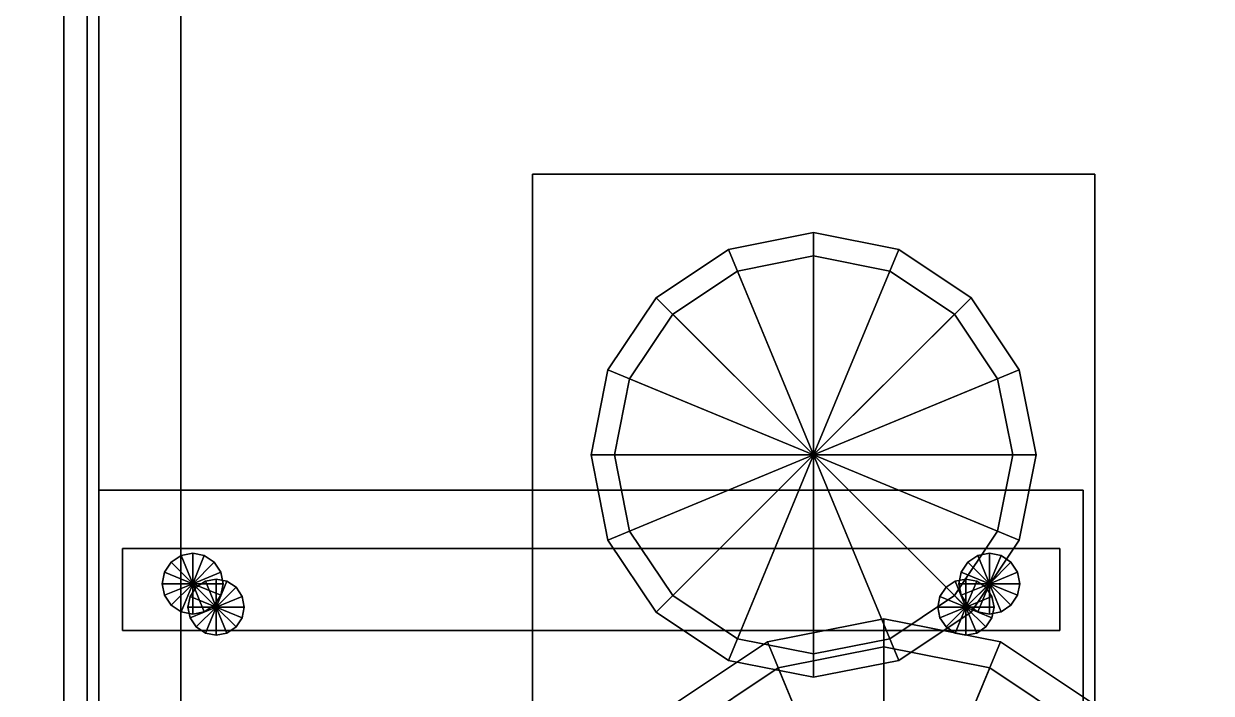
# Model space of a CAD drawing. Header units: millimetres. Extents: x -8000 to 18500, y -500 to 32500.
# Drawn here: x 1933 to 2440, y 5298 to 5584 of the extents above; entities that cross this region are included whole.
import ezdxf

# ---------------------------------------------------------------- set-up
doc = ezdxf.new("R2010")
doc.units = ezdxf.units.MM
for name, color, linetype in [('3D-BARISTA-BAR', 7, 'Continuous'), ('3D-FINISH', 7, 'Continuous'), ('3D-FURNITURE', 7, 'Continuous'), ('3D-LIGHTS', 7, 'Continuous'), ('3D-ROOF', 7, 'Continuous'), ('3D-SLABS', 7, 'Continuous')]:
    doc.layers.add(name, color=color, linetype=linetype)

msp = doc.modelspace()

# ---------------------------------------------------------------- linework, layer by layer
at = {"layer": '3D-BARISTA-BAR', "color": 7}
for points in [[(1960, 3460, 1460), (1960, 7040, 1460), (2640, 7040, 1460), (2640, 3460, 1460)], [(1960, 3460, 1460), (1960, 3460, 1510), (1960, 7040, 1510), (1960, 7040, 1460)], [(1960, 3460, 1510), (2640, 3460, 1510), (2640, 7040, 1510), (1960, 7040, 1510)], [(2000, 3500, 600), (2000, 7000, 600), (2600, 7000, 600), (2600, 3500, 600)], [(2000, 3500, 600), (2000, 3500, 1460), (2000, 7000, 1460), (2000, 7000, 600)], [(2000, 3500, 1460), (2600, 3500, 1460), (2600, 7000, 1460), (2000, 7000, 1460)], [(2150, 5280, 1510), (2150, 5520, 1510), (2390, 5520, 1510), (2390, 5280, 1510)], [(2150, 5520, 1510), (2150, 5520, 1870), (2390, 5520, 1870), (2390, 5520, 1510)], [(2150, 5280, 1510), (2150, 5280, 1870), (2150, 5520, 1870), (2150, 5520, 1510)], [(2150, 5280, 1870), (2390, 5280, 1870), (2390, 5520, 1870), (2150, 5520, 1870)], [(2390, 5280, 1510), (2390, 5520, 1510), (2390, 5520, 1870), (2390, 5280, 1870)], [(2270, 5495, 1870), (2233.65, 5487.77, 1870), (2233.65, 5487.77, 2050), (2270, 5495, 2050)], [(2270, 5400, 2050), (2270, 5495, 2050), (2233.65, 5487.77, 2050), (2270, 5400, 2050)], [(2270, 5400, 1870), (2233.65, 5487.77, 1870), (2270, 5495, 1870), (2270, 5400, 1870)], [(2306.35, 5487.77, 1870), (2270, 5495, 1870), (2270, 5495, 2050), (2306.35, 5487.77, 2050)], [(2270, 5400, 2050), (2306.35, 5487.77, 2050), (2270, 5495, 2050), (2270, 5400, 2050)], [(2270, 5400, 1870), (2270, 5495, 1870), (2306.35, 5487.77, 1870), (2270, 5400, 1870)], [(2233.65, 5487.77, 1870), (2202.82, 5467.18, 1870), (2202.82, 5467.18, 2050), (2233.65, 5487.77, 2050)], [(2270, 5400, 2050), (2233.65, 5487.77, 2050), (2202.82, 5467.18, 2050), (2270, 5400, 2050)], [(2270, 5400, 1870), (2202.82, 5467.18, 1870), (2233.65, 5487.77, 1870), (2270, 5400, 1870)], [(2270, 5485, 1880), (2237.47, 5478.53, 1880), (2237.47, 5478.53, 2000), (2270, 5485, 2000)], [(2270, 5400, 2000), (2270, 5485, 2000), (2237.47, 5478.53, 2000), (2270, 5400, 2000)], [(2270, 5400, 1880), (2237.47, 5478.53, 1880), (2270, 5485, 1880), (2270, 5400, 1880)], [(2270, 5400, 2050), (2337.18, 5467.18, 2050), (2306.35, 5487.77, 2050), (2270, 5400, 2050)], [(2270, 5400, 1870), (2306.35, 5487.77, 1870), (2337.18, 5467.18, 1870), (2270, 5400, 1870)], [(2302.53, 5478.53, 1880), (2270, 5485, 1880), (2270, 5485, 2000), (2302.53, 5478.53, 2000)], [(2270, 5400, 2000), (2302.53, 5478.53, 2000), (2270, 5485, 2000), (2270, 5400, 2000)], [(2270, 5400, 1880), (2270, 5485, 1880), (2302.53, 5478.53, 1880), (2270, 5400, 1880)], [(2337.18, 5467.18, 1870), (2306.35, 5487.77, 1870), (2306.35, 5487.77, 2050), (2337.18, 5467.18, 2050)], [(2237.47, 5478.53, 1880), (2209.9, 5460.1, 1880), (2209.9, 5460.1, 2000), (2237.47, 5478.53, 2000)], [(2270, 5400, 2000), (2237.47, 5478.53, 2000), (2209.9, 5460.1, 2000), (2270, 5400, 2000)], [(2270, 5400, 1880), (2209.9, 5460.1, 1880), (2237.47, 5478.53, 1880), (2270, 5400, 1880)], [(2270, 5400, 2000), (2330.1, 5460.1, 2000), (2302.53, 5478.53, 2000), (2270, 5400, 2000)], [(2270, 5400, 1880), (2302.53, 5478.53, 1880), (2330.1, 5460.1, 1880), (2270, 5400, 1880)], [(2330.1, 5460.1, 1880), (2302.53, 5478.53, 1880), (2302.53, 5478.53, 2000), (2330.1, 5460.1, 2000)], [(2202.82, 5467.18, 1870), (2182.23, 5436.35, 1870), (2182.23, 5436.35, 2050), (2202.82, 5467.18, 2050)], [(2270, 5400, 2050), (2202.82, 5467.18, 2050), (2182.23, 5436.35, 2050), (2270, 5400, 2050)], [(2270, 5400, 1870), (2182.23, 5436.35, 1870), (2202.82, 5467.18, 1870), (2270, 5400, 1870)], [(2270, 5400, 2050), (2357.77, 5436.35, 2050), (2337.18, 5467.18, 2050), (2270, 5400, 2050)], [(2270, 5400, 1870), (2337.18, 5467.18, 1870), (2357.77, 5436.35, 1870), (2270, 5400, 1870)], [(2357.77, 5436.35, 1870), (2337.18, 5467.18, 1870), (2337.18, 5467.18, 2050), (2357.77, 5436.35, 2050)], [(2209.9, 5460.1, 1880), (2191.47, 5432.53, 1880), (2191.47, 5432.53, 2000), (2209.9, 5460.1, 2000)], [(2270, 5400, 2000), (2209.9, 5460.1, 2000), (2191.47, 5432.53, 2000), (2270, 5400, 2000)], [(2270, 5400, 1880), (2191.47, 5432.53, 1880), (2209.9, 5460.1, 1880), (2270, 5400, 1880)], [(2270, 5400, 2000), (2348.53, 5432.53, 2000), (2330.1, 5460.1, 2000), (2270, 5400, 2000)], [(2270, 5400, 1880), (2330.1, 5460.1, 1880), (2348.53, 5432.53, 1880), (2270, 5400, 1880)], [(2348.53, 5432.53, 1880), (2330.1, 5460.1, 1880), (2330.1, 5460.1, 2000), (2348.53, 5432.53, 2000)], [(2182.23, 5436.35, 1870), (2175, 5400, 1870), (2175, 5400, 2050), (2182.23, 5436.35, 2050)], [(2270, 5400, 2050), (2182.23, 5436.35, 2050), (2175, 5400, 2050), (2270, 5400, 2050)], [(2270, 5400, 1870), (2175, 5400, 1870), (2182.23, 5436.35, 1870), (2270, 5400, 1870)], [(2270, 5400, 2050), (2365, 5400, 2050), (2357.77, 5436.35, 2050), (2270, 5400, 2050)], [(2270, 5400, 1870), (2357.77, 5436.35, 1870), (2365, 5400, 1870), (2270, 5400, 1870)], [(2365, 5400, 1870), (2357.77, 5436.35, 1870), (2357.77, 5436.35, 2050), (2365, 5400, 2050)], [(2191.47, 5432.53, 1880), (2185, 5400, 1880), (2185, 5400, 2000), (2191.47, 5432.53, 2000)], [(2270, 5400, 2000), (2191.47, 5432.53, 2000), (2185, 5400, 2000), (2270, 5400, 2000)], [(2270, 5400, 1880), (2185, 5400, 1880), (2191.47, 5432.53, 1880), (2270, 5400, 1880)], [(2270, 5400, 2000), (2355, 5400, 2000), (2348.53, 5432.53, 2000), (2270, 5400, 2000)], [(2270, 5400, 1880), (2348.53, 5432.53, 1880), (2355, 5400, 1880), (2270, 5400, 1880)], [(2355, 5400, 1880), (2348.53, 5432.53, 1880), (2348.53, 5432.53, 2000), (2355, 5400, 2000)], [(2175, 5400, 1870), (2182.23, 5363.65, 1870), (2182.23, 5363.65, 2050), (2175, 5400, 2050)], [(2270, 5400, 2050), (2175, 5400, 2050), (2182.23, 5363.65, 2050), (2270, 5400, 2050)], [(2270, 5400, 1870), (2182.23, 5363.65, 1870), (2175, 5400, 1870), (2270, 5400, 1870)], [(2270, 5400, 2050), (2182.23, 5363.65, 2050), (2202.82, 5332.82, 2050), (2270, 5400, 2050)], [(2270, 5400, 1870), (2202.82, 5332.82, 1870), (2182.23, 5363.65, 1870), (2270, 5400, 1870)], [(2185, 5400, 1880), (2191.47, 5367.47, 1880), (2191.47, 5367.47, 2000), (2185, 5400, 2000)], [(2270, 5400, 2000), (2185, 5400, 2000), (2191.47, 5367.47, 2000), (2270, 5400, 2000)], [(2270, 5400, 1880), (2191.47, 5367.47, 1880), (2185, 5400, 1880), (2270, 5400, 1880)], [(2270, 5400, 2000), (2191.47, 5367.47, 2000), (2209.9, 5339.9, 2000), (2270, 5400, 2000)], [(2270, 5400, 1880), (2209.9, 5339.9, 1880), (2191.47, 5367.47, 1880), (2270, 5400, 1880)], [(2270, 5400, 2050), (2202.82, 5332.82, 2050), (2233.65, 5312.23, 2050), (2270, 5400, 2050)], [(2270, 5400, 1870), (2233.65, 5312.23, 1870), (2202.82, 5332.82, 1870), (2270, 5400, 1870)], [(2270, 5400, 2000), (2209.9, 5339.9, 2000), (2237.47, 5321.47, 2000), (2270, 5400, 2000)], [(2270, 5400, 1880), (2237.47, 5321.47, 1880), (2209.9, 5339.9, 1880), (2270, 5400, 1880)], [(2270, 5400, 2050), (2233.65, 5312.23, 2050), (2270, 5305, 2050), (2270, 5400, 2050)], [(2270, 5400, 1870), (2270, 5305, 1870), (2233.65, 5312.23, 1870), (2270, 5400, 1870)], [(2270, 5400, 2000), (2237.47, 5321.47, 2000), (2270, 5315, 2000), (2270, 5400, 2000)], [(2270, 5400, 1880), (2270, 5315, 1880), (2237.47, 5321.47, 1880), (2270, 5400, 1880)], [(2270, 5400, 2050), (2270, 5305, 2050), (2306.35, 5312.23, 2050), (2270, 5400, 2050)], [(2270, 5400, 1870), (2306.35, 5312.23, 1870), (2270, 5305, 1870), (2270, 5400, 1870)], [(2270, 5400, 2050), (2306.35, 5312.23, 2050), (2337.18, 5332.82, 2050), (2270, 5400, 2050)], [(2270, 5400, 1870), (2337.18, 5332.82, 1870), (2306.35, 5312.23, 1870), (2270, 5400, 1870)], [(2270, 5400, 2050), (2337.18, 5332.82, 2050), (2357.77, 5363.65, 2050), (2270, 5400, 2050)], [(2270, 5400, 1870), (2357.77, 5363.65, 1870), (2337.18, 5332.82, 1870), (2270, 5400, 1870)], [(2270, 5400, 2050), (2357.77, 5363.65, 2050), (2365, 5400, 2050), (2270, 5400, 2050)], [(2270, 5400, 1870), (2365, 5400, 1870), (2357.77, 5363.65, 1870), (2270, 5400, 1870)], [(2270, 5400, 2000), (2270, 5315, 2000), (2302.53, 5321.47, 2000), (2270, 5400, 2000)], [(2270, 5400, 1880), (2302.53, 5321.47, 1880), (2270, 5315, 1880), (2270, 5400, 1880)], [(2270, 5400, 2000), (2302.53, 5321.47, 2000), (2330.1, 5339.9, 2000), (2270, 5400, 2000)], [(2270, 5400, 1880), (2330.1, 5339.9, 1880), (2302.53, 5321.47, 1880), (2270, 5400, 1880)], [(2270, 5400, 2000), (2330.1, 5339.9, 2000), (2348.53, 5367.47, 2000), (2270, 5400, 2000)], [(2270, 5400, 1880), (2348.53, 5367.47, 1880), (2330.1, 5339.9, 1880), (2270, 5400, 1880)], [(2270, 5400, 2000), (2348.53, 5367.47, 2000), (2355, 5400, 2000), (2270, 5400, 2000)], [(2270, 5400, 1880), (2355, 5400, 1880), (2348.53, 5367.47, 1880), (2270, 5400, 1880)], [(2348.53, 5367.47, 1880), (2355, 5400, 1880), (2355, 5400, 2000), (2348.53, 5367.47, 2000)], [(2357.77, 5363.65, 1870), (2365, 5400, 1870), (2365, 5400, 2050), (2357.77, 5363.65, 2050)], [(2191.47, 5367.47, 1880), (2209.9, 5339.9, 1880), (2209.9, 5339.9, 2000), (2191.47, 5367.47, 2000)], [(2330.1, 5339.9, 1880), (2348.53, 5367.47, 1880), (2348.53, 5367.47, 2000), (2330.1, 5339.9, 2000)], [(2182.23, 5363.65, 1870), (2202.82, 5332.82, 1870), (2202.82, 5332.82, 2050), (2182.23, 5363.65, 2050)], [(2337.18, 5332.82, 1870), (2357.77, 5363.65, 1870), (2357.77, 5363.65, 2050), (2337.18, 5332.82, 2050)], [(2209.9, 5339.9, 1880), (2237.47, 5321.47, 1880), (2237.47, 5321.47, 2000), (2209.9, 5339.9, 2000)], [(2302.53, 5321.47, 1880), (2330.1, 5339.9, 1880), (2330.1, 5339.9, 2000), (2302.53, 5321.47, 2000)], [(2202.82, 5332.82, 1870), (2233.65, 5312.23, 1870), (2233.65, 5312.23, 2050), (2202.82, 5332.82, 2050)], [(2306.35, 5312.23, 1870), (2337.18, 5332.82, 1870), (2337.18, 5332.82, 2050), (2306.35, 5312.23, 2050)], [(2237.47, 5321.47, 1880), (2270, 5315, 1880), (2270, 5315, 2000), (2237.47, 5321.47, 2000)], [(2270, 5315, 1880), (2302.53, 5321.47, 1880), (2302.53, 5321.47, 2000), (2270, 5315, 2000)], [(2233.65, 5312.23, 1870), (2270, 5305, 1870), (2270, 5305, 2050), (2233.65, 5312.23, 2050)], [(2270, 5305, 1870), (2306.35, 5312.23, 1870), (2306.35, 5312.23, 2050), (2270, 5305, 2050)]]:
    msp.add_3dface(points, dxfattribs=at)
at = {"layer": '3D-FINISH', "color": 7}
for points in [[(200, 200, 590), (200, 9800, 590), (9800, 9800, 590), (9800, 200, 590)], [(200, 200, 600), (9800, 200, 600), (9800, 9800, 600), (200, 9800, 600)], [(200, 200, 3990), (200, 9800, 3990), (9800, 9800, 3990), (9800, 200, 3990)], [(200, 200, 4000), (9800, 200, 4000), (9800, 9800, 4000), (200, 9800, 4000)]]:
    msp.add_3dface(points, dxfattribs=at)
at = {"layer": '3D-FURNITURE', "color": 7}
for points in [[(1965, 4965, 4410), (1965, 5385, 4410), (2385, 5385, 4410), (2385, 4965, 4410)], [(1965, 5385, 4410), (1965, 5385, 4450), (2385, 5385, 4450), (2385, 5385, 4410)], [(1965, 4965, 4410), (1965, 4965, 4450), (1965, 5385, 4450), (1965, 5385, 4410)], [(1965, 4965, 4450), (2385, 4965, 4450), (2385, 5385, 4450), (1965, 5385, 4450)], [(2385, 4965, 4410), (2385, 5385, 4410), (2385, 5385, 4450), (2385, 4965, 4450)], [(1975, 5325, 4700), (1975, 5360, 4700), (2375, 5360, 4700), (2375, 5325, 4700)], [(1975, 5360, 4700), (1975, 5360, 4790), (2375, 5360, 4790), (2375, 5360, 4700)], [(1975, 5325, 4700), (1975, 5325, 4790), (1975, 5360, 4790), (1975, 5360, 4700)], [(1975, 5325, 4790), (2375, 5325, 4790), (2375, 5360, 4790), (1975, 5360, 4790)], [(2000.03, 5357.01, 4000), (1995.81, 5354.19, 4000), (1995.81, 5354.19, 4430), (2000.03, 5357.01, 4430)], [(2005, 5345, 4430), (2000.03, 5357.01, 4430), (1995.81, 5354.19, 4430), (2005, 5345, 4430)], [(2005, 5345, 4000), (1995.81, 5354.19, 4000), (2000.03, 5357.01, 4000), (2005, 5345, 4000)], [(2005, 5358, 4000), (2000.03, 5357.01, 4000), (2000.03, 5357.01, 4430), (2005, 5358, 4430)], [(2005, 5345, 4430), (2005, 5358, 4430), (2000.03, 5357.01, 4430), (2005, 5345, 4430)], [(2005, 5345, 4000), (2000.03, 5357.01, 4000), (2005, 5358, 4000), (2005, 5345, 4000)], [(2009.97, 5357.01, 4000), (2005, 5358, 4000), (2005, 5358, 4430), (2009.97, 5357.01, 4430)], [(2005, 5345, 4430), (2009.97, 5357.01, 4430), (2005, 5358, 4430), (2005, 5345, 4430)], [(2005, 5345, 4000), (2005, 5358, 4000), (2009.97, 5357.01, 4000), (2005, 5345, 4000)], [(2005, 5345, 4430), (2014.19, 5354.19, 4430), (2009.97, 5357.01, 4430), (2005, 5345, 4430)], [(2005, 5345, 4000), (2009.97, 5357.01, 4000), (2014.19, 5354.19, 4000), (2005, 5345, 4000)], [(2014.19, 5354.19, 4000), (2009.97, 5357.01, 4000), (2009.97, 5357.01, 4430), (2014.19, 5354.19, 4430)], [(2340.03, 5357.01, 4000), (2335.81, 5354.19, 4000), (2335.81, 5354.19, 4430), (2340.03, 5357.01, 4430)], [(2345, 5345, 4430), (2340.03, 5357.01, 4430), (2335.81, 5354.19, 4430), (2345, 5345, 4430)], [(2345, 5345, 4000), (2335.81, 5354.19, 4000), (2340.03, 5357.01, 4000), (2345, 5345, 4000)], [(2345, 5358, 4000), (2340.03, 5357.01, 4000), (2340.03, 5357.01, 4430), (2345, 5358, 4430)], [(2345, 5345, 4430), (2345, 5358, 4430), (2340.03, 5357.01, 4430), (2345, 5345, 4430)], [(2345, 5345, 4000), (2340.03, 5357.01, 4000), (2345, 5358, 4000), (2345, 5345, 4000)], [(2349.97, 5357.01, 4000), (2345, 5358, 4000), (2345, 5358, 4430), (2349.97, 5357.01, 4430)], [(2345, 5345, 4430), (2349.97, 5357.01, 4430), (2345, 5358, 4430), (2345, 5345, 4430)], [(2345, 5345, 4000), (2345, 5358, 4000), (2349.97, 5357.01, 4000), (2345, 5345, 4000)], [(2345, 5345, 4430), (2354.19, 5354.19, 4430), (2349.97, 5357.01, 4430), (2345, 5345, 4430)], [(2345, 5345, 4000), (2349.97, 5357.01, 4000), (2354.19, 5354.19, 4000), (2345, 5345, 4000)], [(2354.19, 5354.19, 4000), (2349.97, 5357.01, 4000), (2349.97, 5357.01, 4430), (2354.19, 5354.19, 4430)], [(2375, 5325, 4700), (2375, 5360, 4700), (2375, 5360, 4790), (2375, 5325, 4790)], [(1995.81, 5354.19, 4000), (1992.99, 5349.97, 4000), (1992.99, 5349.97, 4430), (1995.81, 5354.19, 4430)], [(2005, 5345, 4430), (1995.81, 5354.19, 4430), (1992.99, 5349.97, 4430), (2005, 5345, 4430)], [(2005, 5345, 4000), (1992.99, 5349.97, 4000), (1995.81, 5354.19, 4000), (2005, 5345, 4000)], [(2005, 5345, 4430), (2017.01, 5349.97, 4430), (2014.19, 5354.19, 4430), (2005, 5345, 4430)], [(2005, 5345, 4000), (2014.19, 5354.19, 4000), (2017.01, 5349.97, 4000), (2005, 5345, 4000)], [(2017.01, 5349.97, 4000), (2014.19, 5354.19, 4000), (2014.19, 5354.19, 4430), (2017.01, 5349.97, 4430)], [(2335.81, 5354.19, 4000), (2332.99, 5349.97, 4000), (2332.99, 5349.97, 4430), (2335.81, 5354.19, 4430)], [(2345, 5345, 4430), (2335.81, 5354.19, 4430), (2332.99, 5349.97, 4430), (2345, 5345, 4430)], [(2345, 5345, 4000), (2332.99, 5349.97, 4000), (2335.81, 5354.19, 4000), (2345, 5345, 4000)], [(2345, 5345, 4430), (2357.01, 5349.97, 4430), (2354.19, 5354.19, 4430), (2345, 5345, 4430)], [(2345, 5345, 4000), (2354.19, 5354.19, 4000), (2357.01, 5349.97, 4000), (2345, 5345, 4000)], [(2357.01, 5349.97, 4000), (2354.19, 5354.19, 4000), (2354.19, 5354.19, 4430), (2357.01, 5349.97, 4430)], [(1992.99, 5349.97, 4000), (1992, 5345, 4000), (1992, 5345, 4430), (1992.99, 5349.97, 4430)], [(2005, 5345, 4430), (1992.99, 5349.97, 4430), (1992, 5345, 4430), (2005, 5345, 4430)], [(2005, 5345, 4000), (1992, 5345, 4000), (1992.99, 5349.97, 4000), (2005, 5345, 4000)], [(2005, 5345, 4430), (2018, 5345, 4430), (2017.01, 5349.97, 4430), (2005, 5345, 4430)], [(2005, 5345, 4000), (2017.01, 5349.97, 4000), (2018, 5345, 4000), (2005, 5345, 4000)], [(2015, 5347, 4430), (2010.41, 5346.09, 4430), (2010.41, 5346.09, 4780), (2015, 5347, 4780)], [(2015, 5335, 4780), (2015, 5347, 4780), (2010.41, 5346.09, 4780), (2015, 5335, 4780)], [(2015, 5335, 4430), (2010.41, 5346.09, 4430), (2015, 5347, 4430), (2015, 5335, 4430)], [(2019.59, 5346.09, 4430), (2015, 5347, 4430), (2015, 5347, 4780), (2019.59, 5346.09, 4780)], [(2015, 5335, 4780), (2019.59, 5346.09, 4780), (2015, 5347, 4780), (2015, 5335, 4780)], [(2015, 5335, 4430), (2015, 5347, 4430), (2019.59, 5346.09, 4430), (2015, 5335, 4430)], [(2018, 5345, 4000), (2017.01, 5349.97, 4000), (2017.01, 5349.97, 4430), (2018, 5345, 4430)], [(2335, 5347, 4430), (2330.41, 5346.09, 4430), (2330.41, 5346.09, 4780), (2335, 5347, 4780)], [(2335, 5335, 4780), (2335, 5347, 4780), (2330.41, 5346.09, 4780), (2335, 5335, 4780)], [(2335, 5335, 4430), (2330.41, 5346.09, 4430), (2335, 5347, 4430), (2335, 5335, 4430)], [(2332.99, 5349.97, 4000), (2332, 5345, 4000), (2332, 5345, 4430), (2332.99, 5349.97, 4430)], [(2345, 5345, 4430), (2332.99, 5349.97, 4430), (2332, 5345, 4430), (2345, 5345, 4430)], [(2345, 5345, 4000), (2332, 5345, 4000), (2332.99, 5349.97, 4000), (2345, 5345, 4000)], [(2339.59, 5346.09, 4430), (2335, 5347, 4430), (2335, 5347, 4780), (2339.59, 5346.09, 4780)], [(2335, 5335, 4780), (2339.59, 5346.09, 4780), (2335, 5347, 4780), (2335, 5335, 4780)], [(2335, 5335, 4430), (2335, 5347, 4430), (2339.59, 5346.09, 4430), (2335, 5335, 4430)], [(2345, 5345, 4430), (2358, 5345, 4430), (2357.01, 5349.97, 4430), (2345, 5345, 4430)], [(2345, 5345, 4000), (2357.01, 5349.97, 4000), (2358, 5345, 4000), (2345, 5345, 4000)], [(2358, 5345, 4000), (2357.01, 5349.97, 4000), (2357.01, 5349.97, 4430), (2358, 5345, 4430)], [(1992, 5345, 4000), (1992.99, 5340.03, 4000), (1992.99, 5340.03, 4430), (1992, 5345, 4430)], [(2005, 5345, 4430), (1992, 5345, 4430), (1992.99, 5340.03, 4430), (2005, 5345, 4430)], [(2005, 5345, 4000), (1992.99, 5340.03, 4000), (1992, 5345, 4000), (2005, 5345, 4000)], [(2005, 5345, 4430), (1992.99, 5340.03, 4430), (1995.81, 5335.81, 4430), (2005, 5345, 4430)], [(2005, 5345, 4000), (1995.81, 5335.81, 4000), (1992.99, 5340.03, 4000), (2005, 5345, 4000)], [(2005, 5345, 4430), (1995.81, 5335.81, 4430), (2000.03, 5332.99, 4430), (2005, 5345, 4430)], [(2005, 5345, 4000), (2000.03, 5332.99, 4000), (1995.81, 5335.81, 4000), (2005, 5345, 4000)], [(2005, 5345, 4430), (2000.03, 5332.99, 4430), (2005, 5332, 4430), (2005, 5345, 4430)], [(2005, 5345, 4000), (2005, 5332, 4000), (2000.03, 5332.99, 4000), (2005, 5345, 4000)], [(2006.51, 5343.49, 4430), (2003.91, 5339.59, 4430), (2003.91, 5339.59, 4780), (2006.51, 5343.49, 4780)], [(2015, 5335, 4780), (2006.51, 5343.49, 4780), (2003.91, 5339.59, 4780), (2015, 5335, 4780)], [(2015, 5335, 4430), (2003.91, 5339.59, 4430), (2006.51, 5343.49, 4430), (2015, 5335, 4430)], [(2005, 5345, 4430), (2005, 5332, 4430), (2009.97, 5332.99, 4430), (2005, 5345, 4430)], [(2005, 5345, 4000), (2009.97, 5332.99, 4000), (2005, 5332, 4000), (2005, 5345, 4000)], [(2005, 5345, 4430), (2009.97, 5332.99, 4430), (2014.19, 5335.81, 4430), (2005, 5345, 4430)], [(2005, 5345, 4000), (2014.19, 5335.81, 4000), (2009.97, 5332.99, 4000), (2005, 5345, 4000)], [(2005, 5345, 4430), (2014.19, 5335.81, 4430), (2017.01, 5340.03, 4430), (2005, 5345, 4430)], [(2005, 5345, 4000), (2017.01, 5340.03, 4000), (2014.19, 5335.81, 4000), (2005, 5345, 4000)], [(2005, 5345, 4430), (2017.01, 5340.03, 4430), (2018, 5345, 4430), (2005, 5345, 4430)], [(2005, 5345, 4000), (2018, 5345, 4000), (2017.01, 5340.03, 4000), (2005, 5345, 4000)], [(2010.41, 5346.09, 4430), (2006.51, 5343.49, 4430), (2006.51, 5343.49, 4780), (2010.41, 5346.09, 4780)], [(2015, 5335, 4780), (2010.41, 5346.09, 4780), (2006.51, 5343.49, 4780), (2015, 5335, 4780)], [(2015, 5335, 4430), (2006.51, 5343.49, 4430), (2010.41, 5346.09, 4430), (2015, 5335, 4430)], [(2015, 5335, 4780), (2023.49, 5343.49, 4780), (2019.59, 5346.09, 4780), (2015, 5335, 4780)], [(2015, 5335, 4430), (2019.59, 5346.09, 4430), (2023.49, 5343.49, 4430), (2015, 5335, 4430)], [(2015, 5335, 4780), (2026.09, 5339.59, 4780), (2023.49, 5343.49, 4780), (2015, 5335, 4780)], [(2015, 5335, 4430), (2023.49, 5343.49, 4430), (2026.09, 5339.59, 4430), (2015, 5335, 4430)], [(2017.01, 5340.03, 4000), (2018, 5345, 4000), (2018, 5345, 4430), (2017.01, 5340.03, 4430)], [(2023.49, 5343.49, 4430), (2019.59, 5346.09, 4430), (2019.59, 5346.09, 4780), (2023.49, 5343.49, 4780)], [(2026.09, 5339.59, 4430), (2023.49, 5343.49, 4430), (2023.49, 5343.49, 4780), (2026.09, 5339.59, 4780)], [(2326.51, 5343.49, 4430), (2323.91, 5339.59, 4430), (2323.91, 5339.59, 4780), (2326.51, 5343.49, 4780)], [(2335, 5335, 4780), (2326.51, 5343.49, 4780), (2323.91, 5339.59, 4780), (2335, 5335, 4780)], [(2335, 5335, 4430), (2323.91, 5339.59, 4430), (2326.51, 5343.49, 4430), (2335, 5335, 4430)], [(2330.41, 5346.09, 4430), (2326.51, 5343.49, 4430), (2326.51, 5343.49, 4780), (2330.41, 5346.09, 4780)], [(2335, 5335, 4780), (2330.41, 5346.09, 4780), (2326.51, 5343.49, 4780), (2335, 5335, 4780)], [(2335, 5335, 4430), (2326.51, 5343.49, 4430), (2330.41, 5346.09, 4430), (2335, 5335, 4430)], [(2332, 5345, 4000), (2332.99, 5340.03, 4000), (2332.99, 5340.03, 4430), (2332, 5345, 4430)], [(2345, 5345, 4430), (2332, 5345, 4430), (2332.99, 5340.03, 4430), (2345, 5345, 4430)], [(2345, 5345, 4000), (2332.99, 5340.03, 4000), (2332, 5345, 4000), (2345, 5345, 4000)], [(2345, 5345, 4430), (2332.99, 5340.03, 4430), (2335.81, 5335.81, 4430), (2345, 5345, 4430)], [(2345, 5345, 4000), (2335.81, 5335.81, 4000), (2332.99, 5340.03, 4000), (2345, 5345, 4000)], [(2335, 5335, 4780), (2343.49, 5343.49, 4780), (2339.59, 5346.09, 4780), (2335, 5335, 4780)], [(2335, 5335, 4430), (2339.59, 5346.09, 4430), (2343.49, 5343.49, 4430), (2335, 5335, 4430)], [(2335, 5335, 4780), (2346.09, 5339.59, 4780), (2343.49, 5343.49, 4780), (2335, 5335, 4780)], [(2335, 5335, 4430), (2343.49, 5343.49, 4430), (2346.09, 5339.59, 4430), (2335, 5335, 4430)], [(2345, 5345, 4430), (2335.81, 5335.81, 4430), (2340.03, 5332.99, 4430), (2345, 5345, 4430)], [(2345, 5345, 4000), (2340.03, 5332.99, 4000), (2335.81, 5335.81, 4000), (2345, 5345, 4000)], [(2343.49, 5343.49, 4430), (2339.59, 5346.09, 4430), (2339.59, 5346.09, 4780), (2343.49, 5343.49, 4780)], [(2345, 5345, 4430), (2340.03, 5332.99, 4430), (2345, 5332, 4430), (2345, 5345, 4430)], [(2345, 5345, 4000), (2345, 5332, 4000), (2340.03, 5332.99, 4000), (2345, 5345, 4000)], [(2346.09, 5339.59, 4430), (2343.49, 5343.49, 4430), (2343.49, 5343.49, 4780), (2346.09, 5339.59, 4780)], [(2345, 5345, 4430), (2345, 5332, 4430), (2349.97, 5332.99, 4430), (2345, 5345, 4430)], [(2345, 5345, 4000), (2349.97, 5332.99, 4000), (2345, 5332, 4000), (2345, 5345, 4000)], [(2345, 5345, 4430), (2349.97, 5332.99, 4430), (2354.19, 5335.81, 4430), (2345, 5345, 4430)], [(2345, 5345, 4000), (2354.19, 5335.81, 4000), (2349.97, 5332.99, 4000), (2345, 5345, 4000)], [(2345, 5345, 4430), (2354.19, 5335.81, 4430), (2357.01, 5340.03, 4430), (2345, 5345, 4430)], [(2345, 5345, 4000), (2357.01, 5340.03, 4000), (2354.19, 5335.81, 4000), (2345, 5345, 4000)], [(2345, 5345, 4430), (2357.01, 5340.03, 4430), (2358, 5345, 4430), (2345, 5345, 4430)], [(2345, 5345, 4000), (2358, 5345, 4000), (2357.01, 5340.03, 4000), (2345, 5345, 4000)], [(2357.01, 5340.03, 4000), (2358, 5345, 4000), (2358, 5345, 4430), (2357.01, 5340.03, 4430)], [(1992.99, 5340.03, 4000), (1995.81, 5335.81, 4000), (1995.81, 5335.81, 4430), (1992.99, 5340.03, 4430)], [(2003.91, 5339.59, 4430), (2003, 5335, 4430), (2003, 5335, 4780), (2003.91, 5339.59, 4780)], [(2015, 5335, 4780), (2003.91, 5339.59, 4780), (2003, 5335, 4780), (2015, 5335, 4780)], [(2015, 5335, 4430), (2003, 5335, 4430), (2003.91, 5339.59, 4430), (2015, 5335, 4430)], [(2014.19, 5335.81, 4000), (2017.01, 5340.03, 4000), (2017.01, 5340.03, 4430), (2014.19, 5335.81, 4430)], [(2015, 5335, 4780), (2027, 5335, 4780), (2026.09, 5339.59, 4780), (2015, 5335, 4780)], [(2015, 5335, 4430), (2026.09, 5339.59, 4430), (2027, 5335, 4430), (2015, 5335, 4430)], [(2027, 5335, 4430), (2026.09, 5339.59, 4430), (2026.09, 5339.59, 4780), (2027, 5335, 4780)], [(2323.91, 5339.59, 4430), (2323, 5335, 4430), (2323, 5335, 4780), (2323.91, 5339.59, 4780)], [(2335, 5335, 4780), (2323.91, 5339.59, 4780), (2323, 5335, 4780), (2335, 5335, 4780)], [(2335, 5335, 4430), (2323, 5335, 4430), (2323.91, 5339.59, 4430), (2335, 5335, 4430)], [(2332.99, 5340.03, 4000), (2335.81, 5335.81, 4000), (2335.81, 5335.81, 4430), (2332.99, 5340.03, 4430)], [(2335, 5335, 4780), (2347, 5335, 4780), (2346.09, 5339.59, 4780), (2335, 5335, 4780)], [(2335, 5335, 4430), (2346.09, 5339.59, 4430), (2347, 5335, 4430), (2335, 5335, 4430)], [(2347, 5335, 4430), (2346.09, 5339.59, 4430), (2346.09, 5339.59, 4780), (2347, 5335, 4780)], [(2354.19, 5335.81, 4000), (2357.01, 5340.03, 4000), (2357.01, 5340.03, 4430), (2354.19, 5335.81, 4430)], [(1995.81, 5335.81, 4000), (2000.03, 5332.99, 4000), (2000.03, 5332.99, 4430), (1995.81, 5335.81, 4430)], [(2000.03, 5332.99, 4000), (2005, 5332, 4000), (2005, 5332, 4430), (2000.03, 5332.99, 4430)], [(2003, 5335, 4430), (2003.91, 5330.41, 4430), (2003.91, 5330.41, 4780), (2003, 5335, 4780)], [(2015, 5335, 4780), (2003, 5335, 4780), (2003.91, 5330.41, 4780), (2015, 5335, 4780)], [(2015, 5335, 4430), (2003.91, 5330.41, 4430), (2003, 5335, 4430), (2015, 5335, 4430)], [(2015, 5335, 4780), (2003.91, 5330.41, 4780), (2006.51, 5326.51, 4780), (2015, 5335, 4780)], [(2015, 5335, 4430), (2006.51, 5326.51, 4430), (2003.91, 5330.41, 4430), (2015, 5335, 4430)], [(2005, 5332, 4000), (2009.97, 5332.99, 4000), (2009.97, 5332.99, 4430), (2005, 5332, 4430)], [(2015, 5335, 4780), (2006.51, 5326.51, 4780), (2010.41, 5323.91, 4780), (2015, 5335, 4780)], [(2015, 5335, 4430), (2010.41, 5323.91, 4430), (2006.51, 5326.51, 4430), (2015, 5335, 4430)], [(2009.97, 5332.99, 4000), (2014.19, 5335.81, 4000), (2014.19, 5335.81, 4430), (2009.97, 5332.99, 4430)], [(2015, 5335, 4780), (2010.41, 5323.91, 4780), (2015, 5323, 4780), (2015, 5335, 4780)], [(2015, 5335, 4430), (2015, 5323, 4430), (2010.41, 5323.91, 4430), (2015, 5335, 4430)], [(2015, 5335, 4780), (2015, 5323, 4780), (2019.59, 5323.91, 4780), (2015, 5335, 4780)], [(2015, 5335, 4430), (2019.59, 5323.91, 4430), (2015, 5323, 4430), (2015, 5335, 4430)], [(2015, 5335, 4780), (2019.59, 5323.91, 4780), (2023.49, 5326.51, 4780), (2015, 5335, 4780)], [(2015, 5335, 4430), (2023.49, 5326.51, 4430), (2019.59, 5323.91, 4430), (2015, 5335, 4430)], [(2015, 5335, 4780), (2023.49, 5326.51, 4780), (2026.09, 5330.41, 4780), (2015, 5335, 4780)], [(2015, 5335, 4430), (2026.09, 5330.41, 4430), (2023.49, 5326.51, 4430), (2015, 5335, 4430)], [(2015, 5335, 4780), (2026.09, 5330.41, 4780), (2027, 5335, 4780), (2015, 5335, 4780)], [(2015, 5335, 4430), (2027, 5335, 4430), (2026.09, 5330.41, 4430), (2015, 5335, 4430)], [(2026.09, 5330.41, 4430), (2027, 5335, 4430), (2027, 5335, 4780), (2026.09, 5330.41, 4780)], [(2323, 5335, 4430), (2323.91, 5330.41, 4430), (2323.91, 5330.41, 4780), (2323, 5335, 4780)], [(2335, 5335, 4780), (2323, 5335, 4780), (2323.91, 5330.41, 4780), (2335, 5335, 4780)], [(2335, 5335, 4430), (2323.91, 5330.41, 4430), (2323, 5335, 4430), (2335, 5335, 4430)], [(2335, 5335, 4780), (2323.91, 5330.41, 4780), (2326.51, 5326.51, 4780), (2335, 5335, 4780)], [(2335, 5335, 4430), (2326.51, 5326.51, 4430), (2323.91, 5330.41, 4430), (2335, 5335, 4430)], [(2335, 5335, 4780), (2326.51, 5326.51, 4780), (2330.41, 5323.91, 4780), (2335, 5335, 4780)], [(2335, 5335, 4430), (2330.41, 5323.91, 4430), (2326.51, 5326.51, 4430), (2335, 5335, 4430)], [(2335, 5335, 4780), (2330.41, 5323.91, 4780), (2335, 5323, 4780), (2335, 5335, 4780)], [(2335, 5335, 4430), (2335, 5323, 4430), (2330.41, 5323.91, 4430), (2335, 5335, 4430)], [(2335, 5335, 4780), (2335, 5323, 4780), (2339.59, 5323.91, 4780), (2335, 5335, 4780)], [(2335, 5335, 4430), (2339.59, 5323.91, 4430), (2335, 5323, 4430), (2335, 5335, 4430)], [(2335, 5335, 4780), (2339.59, 5323.91, 4780), (2343.49, 5326.51, 4780), (2335, 5335, 4780)], [(2335, 5335, 4430), (2343.49, 5326.51, 4430), (2339.59, 5323.91, 4430), (2335, 5335, 4430)], [(2335, 5335, 4780), (2343.49, 5326.51, 4780), (2346.09, 5330.41, 4780), (2335, 5335, 4780)], [(2335, 5335, 4430), (2346.09, 5330.41, 4430), (2343.49, 5326.51, 4430), (2335, 5335, 4430)], [(2335, 5335, 4780), (2346.09, 5330.41, 4780), (2347, 5335, 4780), (2335, 5335, 4780)], [(2335, 5335, 4430), (2347, 5335, 4430), (2346.09, 5330.41, 4430), (2335, 5335, 4430)], [(2335.81, 5335.81, 4000), (2340.03, 5332.99, 4000), (2340.03, 5332.99, 4430), (2335.81, 5335.81, 4430)], [(2340.03, 5332.99, 4000), (2345, 5332, 4000), (2345, 5332, 4430), (2340.03, 5332.99, 4430)], [(2345, 5332, 4000), (2349.97, 5332.99, 4000), (2349.97, 5332.99, 4430), (2345, 5332, 4430)], [(2346.09, 5330.41, 4430), (2347, 5335, 4430), (2347, 5335, 4780), (2346.09, 5330.41, 4780)], [(2349.97, 5332.99, 4000), (2354.19, 5335.81, 4000), (2354.19, 5335.81, 4430), (2349.97, 5332.99, 4430)], [(2003.91, 5330.41, 4430), (2006.51, 5326.51, 4430), (2006.51, 5326.51, 4780), (2003.91, 5330.41, 4780)], [(2006.51, 5326.51, 4430), (2010.41, 5323.91, 4430), (2010.41, 5323.91, 4780), (2006.51, 5326.51, 4780)], [(2019.59, 5323.91, 4430), (2023.49, 5326.51, 4430), (2023.49, 5326.51, 4780), (2019.59, 5323.91, 4780)], [(2023.49, 5326.51, 4430), (2026.09, 5330.41, 4430), (2026.09, 5330.41, 4780), (2023.49, 5326.51, 4780)], [(2323.91, 5330.41, 4430), (2326.51, 5326.51, 4430), (2326.51, 5326.51, 4780), (2323.91, 5330.41, 4780)], [(2326.51, 5326.51, 4430), (2330.41, 5323.91, 4430), (2330.41, 5323.91, 4780), (2326.51, 5326.51, 4780)], [(2339.59, 5323.91, 4430), (2343.49, 5326.51, 4430), (2343.49, 5326.51, 4780), (2339.59, 5323.91, 4780)], [(2343.49, 5326.51, 4430), (2346.09, 5330.41, 4430), (2346.09, 5330.41, 4780), (2343.49, 5326.51, 4780)], [(1975, 5325, 4700), (2375, 5325, 4700), (2375, 5325, 4790), (1975, 5325, 4790)], [(2010.41, 5323.91, 4430), (2015, 5323, 4430), (2015, 5323, 4780), (2010.41, 5323.91, 4780)], [(2015, 5323, 4430), (2019.59, 5323.91, 4430), (2019.59, 5323.91, 4780), (2015, 5323, 4780)], [(2330.41, 5323.91, 4430), (2335, 5323, 4430), (2335, 5323, 4780), (2330.41, 5323.91, 4780)], [(2335, 5323, 4430), (2339.59, 5323.91, 4430), (2339.59, 5323.91, 4780), (2335, 5323, 4780)]]:
    msp.add_3dface(points, dxfattribs=at)
at = {"layer": '3D-LIGHTS', "color": 7}
for points in [[(1950, 3460, 1450), (1950, 7040, 1450), (1965, 7040, 1450), (1965, 3460, 1450)], [(1950, 3460, 1450), (1950, 3460, 1462), (1950, 7040, 1462), (1950, 7040, 1450)], [(1950, 3460, 1462), (1965, 3460, 1462), (1965, 7040, 1462), (1950, 7040, 1462)], [(1965, 3460, 1450), (1965, 7040, 1450), (1965, 7040, 1462), (1965, 3460, 1462)], [(2300, 5330, 2640), (2250.25, 5320.1, 2640), (2250.25, 5320.1, 2800), (2300, 5330, 2800)], [(2300, 5200, 2800), (2300, 5330, 2800), (2250.25, 5320.1, 2800), (2300, 5200, 2800)], [(2300, 5200, 2640), (2250.25, 5320.1, 2640), (2300, 5330, 2640), (2300, 5200, 2640)], [(2349.75, 5320.1, 2640), (2300, 5330, 2640), (2300, 5330, 2800), (2349.75, 5320.1, 2800)], [(2300, 5200, 2800), (2349.75, 5320.1, 2800), (2300, 5330, 2800), (2300, 5200, 2800)], [(2300, 5200, 2640), (2300, 5330, 2640), (2349.75, 5320.1, 2640), (2300, 5200, 2640)], [(2250.25, 5320.1, 2640), (2208.08, 5291.92, 2640), (2208.08, 5291.92, 2800), (2250.25, 5320.1, 2800)], [(2300, 5200, 2800), (2250.25, 5320.1, 2800), (2208.08, 5291.92, 2800), (2300, 5200, 2800)], [(2300, 5200, 2640), (2208.08, 5291.92, 2640), (2250.25, 5320.1, 2640), (2300, 5200, 2640)], [(2300, 5318, 2648), (2254.84, 5309.02, 2648), (2254.84, 5309.02, 2666), (2300, 5318, 2666)], [(2300, 5200, 2666), (2300, 5318, 2666), (2254.84, 5309.02, 2666), (2300, 5200, 2666)], [(2300, 5200, 2648), (2254.84, 5309.02, 2648), (2300, 5318, 2648), (2300, 5200, 2648)], [(2300, 5200, 2800), (2391.92, 5291.92, 2800), (2349.75, 5320.1, 2800), (2300, 5200, 2800)], [(2300, 5200, 2640), (2349.75, 5320.1, 2640), (2391.92, 5291.92, 2640), (2300, 5200, 2640)], [(2345.16, 5309.02, 2648), (2300, 5318, 2648), (2300, 5318, 2666), (2345.16, 5309.02, 2666)], [(2300, 5200, 2666), (2345.16, 5309.02, 2666), (2300, 5318, 2666), (2300, 5200, 2666)], [(2300, 5200, 2648), (2300, 5318, 2648), (2345.16, 5309.02, 2648), (2300, 5200, 2648)], [(2391.92, 5291.92, 2640), (2349.75, 5320.1, 2640), (2349.75, 5320.1, 2800), (2391.92, 5291.92, 2800)], [(2254.84, 5309.02, 2648), (2216.56, 5283.44, 2648), (2216.56, 5283.44, 2666), (2254.84, 5309.02, 2666)], [(2300, 5200, 2666), (2254.84, 5309.02, 2666), (2216.56, 5283.44, 2666), (2300, 5200, 2666)], [(2300, 5200, 2648), (2216.56, 5283.44, 2648), (2254.84, 5309.02, 2648), (2300, 5200, 2648)], [(2300, 5200, 2666), (2383.44, 5283.44, 2666), (2345.16, 5309.02, 2666), (2300, 5200, 2666)], [(2300, 5200, 2648), (2345.16, 5309.02, 2648), (2383.44, 5283.44, 2648), (2300, 5200, 2648)], [(2383.44, 5283.44, 2648), (2345.16, 5309.02, 2648), (2345.16, 5309.02, 2666), (2383.44, 5283.44, 2666)]]:
    msp.add_3dface(points, dxfattribs=at)
at = {"layer": '3D-ROOF', "color": 7}
for points in [[(0, 0, 7000), (0, 10000, 7000), (10000, 10000, 7000), (10000, 0, 7000)], [(0, 0, 7200), (10000, 0, 7200), (10000, 10000, 7200), (0, 10000, 7200)]]:
    msp.add_3dface(points, dxfattribs=at)
at = {"layer": '3D-SLABS', "color": 7}
for points in [[(0, 0), (0, 10000), (10000, 10000), (10000, 0)], [(0, 0, 600), (10000, 0, 600), (10000, 10000, 600), (0, 10000, 600)]]:
    msp.add_3dface(points, dxfattribs=at)

doc.saveas('drawing.dxf')
